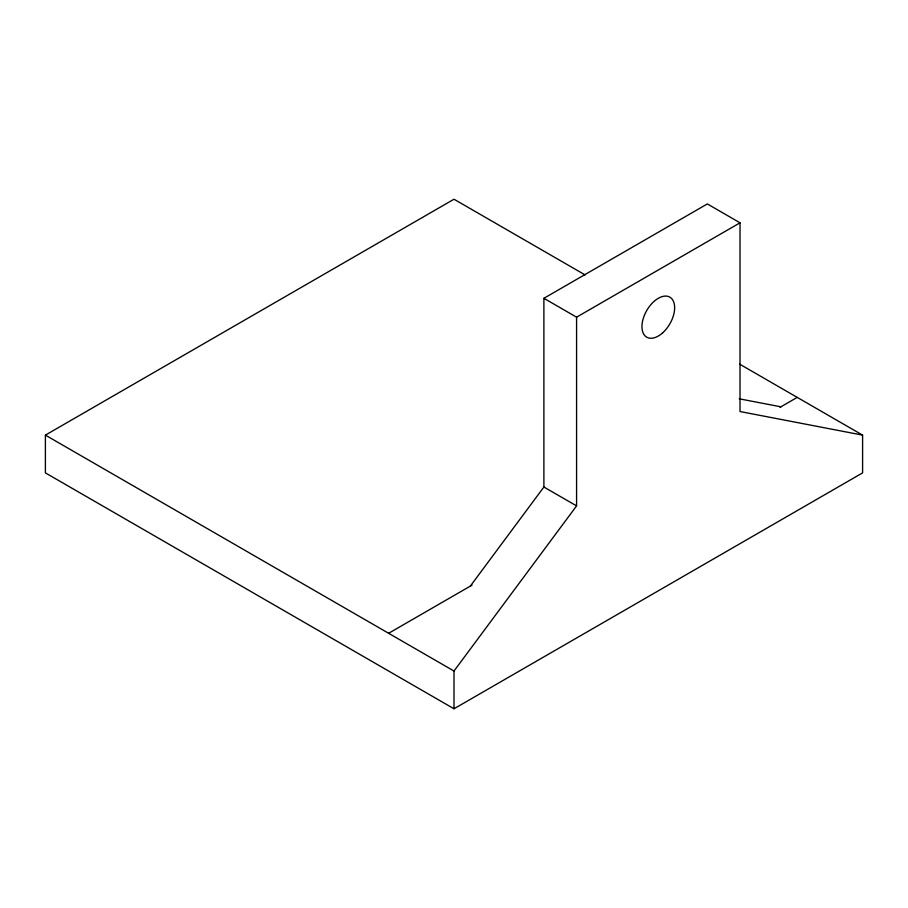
<?xml version="1.0" encoding="UTF-8"?>
<svg xmlns="http://www.w3.org/2000/svg" width="908" height="908" viewBox="0 0 908 908"><rect width="100%" height="100%" fill="white"/><g stroke="black" fill="none" stroke-linecap="round" stroke-linejoin="round"><path stroke-width="1.36" d="M470.344 586.103L543.892 487.029L543.892 298.301L707.332 203.937L740.02 222.812L740.02 411.54L862.6 435.125L862.6 472.875L454 708.773L45.4 472.875L45.4 435.125L454 199.227L585.161 274.954M454 708.773L454 671.035L576.58 505.892L576.58 317.176L740.02 222.812M388.624 633.285L472.012 585.138M780.04 407.306L797.224 397.386M739.248 398.805L780.88 406.818M739.611 364.119L862.6 435.125M543.892 298.301L576.58 317.176M543.892 487.029L576.58 505.892M45.4 435.125L454 671.035M662.534 332.964A23.109 13.348 -60 0 0 669.854 297.154A23.109 13.348 -60 0 0 642.512 321.398A23.109 13.348 -60 0 0 662.534 332.964"/></g></svg>
